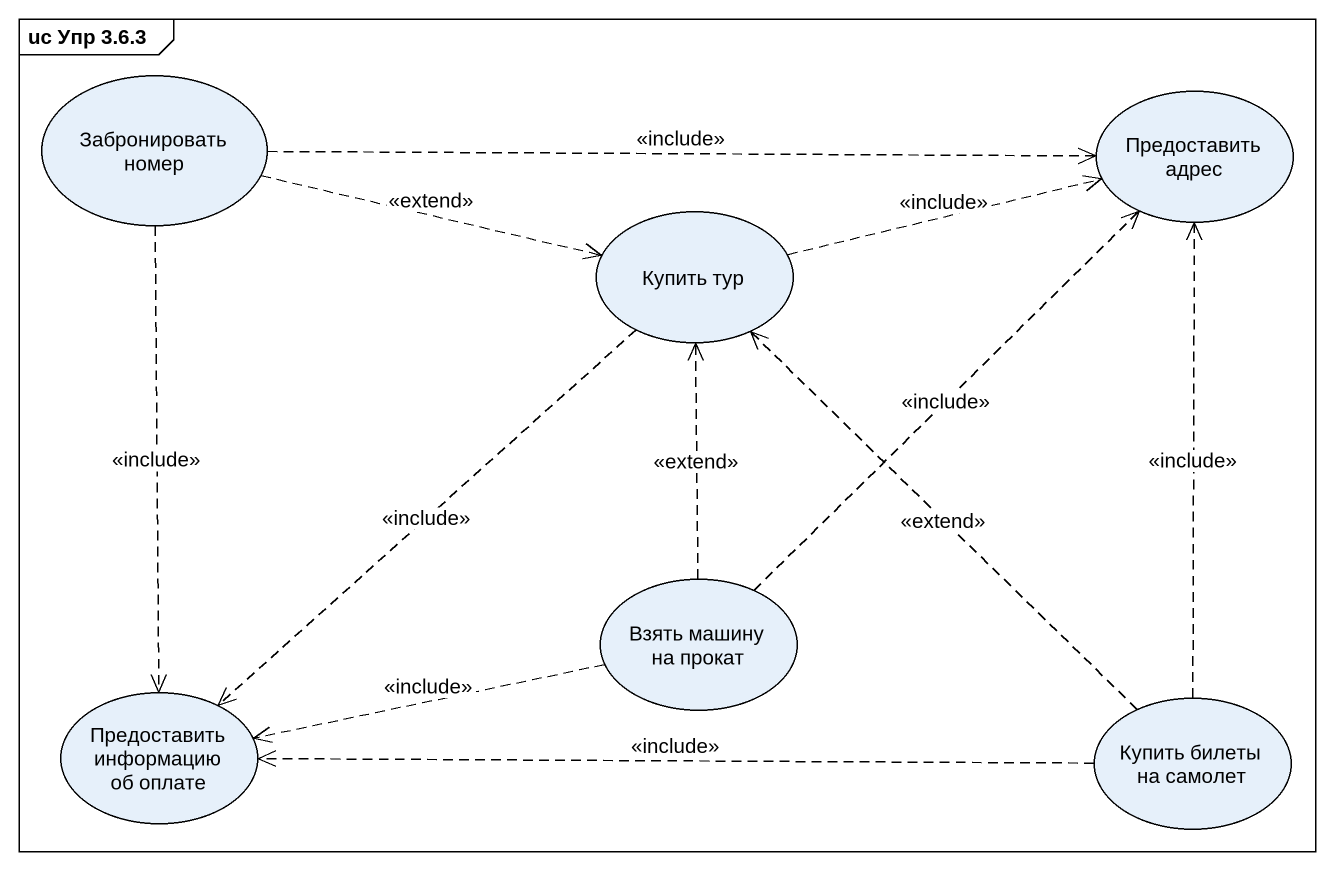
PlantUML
@startuml
mainframe uc Упр 3.6.3
usecase "Забронировать номер" as Забронировать_номер
usecase "Предоставить адрес" as Предоставить_адрес
usecase "Купить тур" as Купить_тур
usecase "Взять машину на прокат" as Взять_машину_на_прокат
usecase "Предоставить информацию об оплате" as Предоставить_информацию_об
usecase "Купить билеты на самолет" as Купить_билеты_на_самолет
Забронировать_номер .right.> Предоставить_адрес : <<include>>
Забронировать_номер .right.> Купить_тур : <<extend>>
Забронировать_номер ..> Предоставить_информацию_об : <<include>>
Купить_тур .right.> Предоставить_адрес : <<include>>
Купить_тур ..> Предоставить_информацию_об : <<include>>
Взять_машину_на_прокат .up.> Предоставить_адрес : <<include>>
Взять_машину_на_прокат .up.> Купить_тур : <<extend>>
Взять_машину_на_прокат .left.> Предоставить_информацию_об : <<include>>
Купить_билеты_на_самолет .up.> Предоставить_адрес : <<include>>
Купить_билеты_на_самолет .up.> Купить_тур : <<extend>>
Купить_билеты_на_самолет .left.> Предоставить_информацию_об : <<include>>
@enduml
